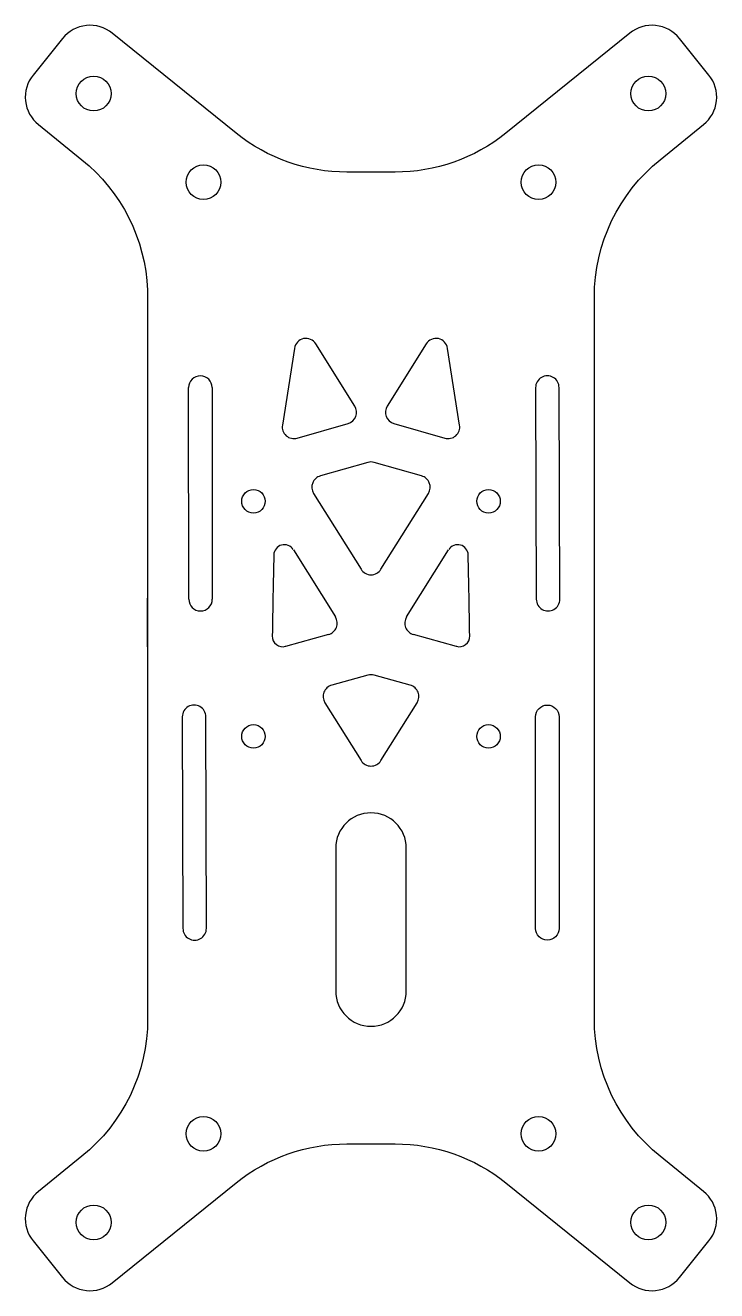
# Model space of a CAD drawing. Header units: millimetres. Extents: x -29 to 29, y -62 to 45.
import ezdxf

# ---------------------------------------------------------------- set-up
doc = ezdxf.new("R2010")
doc.units = ezdxf.units.MM
doc.layers.get('0').update_dxf_attribs({"linetype": 'CONTINUOUS'})

msp = doc.modelspace()

# ---------------------------------------------------------------- linework, layer by layer
for p, q in [((-15.5, -3.33), (-15.51, 14.67)), ((-15.5, -3.33), (-15.51, 14.67)), ((-13.51, 14.67), (-13.5, -3.33)), ((-13.51, 14.67), (-13.5, -3.33)), ((-6.6, 0.88), (-3.03, -4.84)), ((-6.6, 0.88), (-3.03, -4.84)), ((3.03, -4.84), (6.6, 0.88)), ((3.03, -4.84), (6.6, 0.88)), ((-3.61, -6.33), (-7.26, -7.34)), ((-3.61, -6.33), (-7.26, -7.34)), ((7.26, -7.34), (3.61, -6.33)), ((7.26, -7.34), (3.61, -6.33))]:
    msp.add_line(p, q)
for points in [[(-19, -39.04, -0.226862), (-24.59, -50.71), (-28.29, -53.7, 0.414214), (-28.74, -57.92), (-26.23, -61.03, 0.414214), (-22.01, -61.48), (-11.47, -52.98, -0.171259), (-2.05, -49.66), (2.05, -49.66, -0.171259), (11.47, -52.98), (22.01, -61.48, 0.414214), (26.23, -61.03), (28.74, -57.92, 0.414214), (28.29, -53.7), (24.59, -50.71, -0.226862), (19, -39.04), (19, -18.73), (19, 8.73), (19, 22.38, -0.226862), (24.59, 34.05), (28.29, 37.04, 0.414214), (28.74, 41.26), (26.23, 44.37, 0.414214), (22.01, 44.82), (11.47, 36.32, -0.171259), (2.05, 33), (-2.05, 33, -0.171259), (-11.47, 36.32), (-22.01, 44.82, 0.414214), (-26.23, 44.37), (-28.74, 41.26, 0.414214), (-28.29, 37.04), (-24.59, 34.05, -0.216419), (-19.01, 22.97), (-19.02, -7.39), (-19, -3.25)], [(-19, -39.04, -0.226862), (-24.59, -50.71), (-28.29, -53.7, 0.414214), (-28.74, -57.92), (-26.23, -61.03, 0.414214), (-22.01, -61.48), (-11.47, -52.98, -0.171259), (-2.05, -49.66), (2.05, -49.66, -0.171259), (11.47, -52.98), (22.01, -61.48, 0.414214), (26.23, -61.03), (28.74, -57.92, 0.414214), (28.29, -53.7), (24.59, -50.71, -0.226862), (19, -39.04), (19, -18.73), (19, 8.73), (19, 22.38, -0.226862), (24.59, 34.05), (28.29, 37.04, 0.414214), (28.74, 41.26), (26.23, 44.37, 0.414214), (22.01, 44.82), (11.47, 36.32, -0.171259), (2.05, 33), (-2.05, 33, -0.171259), (-11.47, 36.32), (-22.01, 44.82, 0.414214), (-26.23, 44.37), (-28.74, 41.26, 0.414214), (-28.29, 37.04), (-24.59, 34.05, -0.216419), (-19.01, 22.97), (-19.02, -7.39), (-19, -3.25)], [(-6.52, 18.01), (-7.54, 11.48, 0.548057), (-6.28, 10.37), (-1.95, 11.61, 0.49874), (-1.38, 13.1), (-4.68, 18.38, 0.694176)], [(-6.52, 18.01), (-7.54, 11.48, 0.548057), (-6.28, 10.37), (-1.95, 11.61, 0.49874), (-1.38, 13.1), (-4.68, 18.38, 0.694176)], [(7.54, 11.48), (6.52, 18.01, 0.694176), (4.68, 18.38), (1.38, 13.1, 0.49874), (1.95, 11.61), (6.28, 10.37, 0.548057)], [(7.54, 11.48), (6.52, 18.01, 0.694176), (4.68, 18.38), (1.38, 13.1, 0.49874), (1.95, 11.61), (6.28, 10.37, 0.548057)], [(16.06, -3.33), (16, 14.67, 1.001585), (14, 14.67), (14.06, -3.33, 1.001585)], [(16.06, -3.33), (16, 14.67, 1.001585), (14, 14.67), (14.06, -3.33, 1.001585)], [(4.3, 7.16), (0.28, 8.31, 0.140224), (-0.28, 8.31), (-4.3, 7.16, 0.49874), (-4.88, 5.67), (-0.85, -0.78, 0.554383), (0.85, -0.78), (4.88, 5.67, 0.49874)], [(4.3, 7.16), (0.28, 8.31, 0.140224), (-0.28, 8.31), (-4.3, 7.16, 0.49874), (-4.88, 5.67), (-0.85, -0.78, 0.554383), (0.85, -0.78), (4.88, 5.67, 0.49874)], [(3.34, -10.64), (0.27, -9.79, 0.135658), (-0.27, -9.79), (-3.34, -10.64, 0.501541), (-3.92, -12.14), (-0.85, -17.05, 0.554383), (0.85, -17.05), (3.92, -12.14, 0.501541)], [(3.34, -10.64), (0.27, -9.79, 0.135658), (-0.27, -9.79), (-3.34, -10.64, 0.501541), (-3.92, -12.14), (-0.85, -17.05, 0.554383), (0.85, -17.05), (3.92, -12.14, 0.501541)], [(-16.05, -13.33), (-16, -31.33, 1.001528), (-14, -31.33), (-14.05, -13.33, 1.001528)], [(-16.05, -13.33), (-16, -31.33, 1.001528), (-14, -31.33), (-14.05, -13.33, 1.001528)], [(14, -13.33, -1), (16, -13.33), (16, -31.33, -1), (14, -31.33)], [(14, -13.33, -1), (16, -13.33), (16, -31.33, -1), (14, -31.33)], [(-3, -24.5), (-3, -36.66, 1), (3, -36.66), (3, -24.5, 1)], [(-3, -24.5), (-3, -36.66, 1), (3, -36.66), (3, -24.5, 1)]]:
    msp.add_lwpolyline(points, format="xyb", close=True)
for centre, radius in [((-23.59, 39.68), 1.48), ((-23.59, 39.68), 1.48), ((23.59, 39.68), 1.48), ((23.59, 39.68), 1.48), ((-14.25, 32.14), 1.48), ((-14.25, 32.14), 1.48), ((14.25, 32.14), 1.48), ((14.25, 32.14), 1.48), ((-10, 5), 1), ((-10, 5), 1), ((10, 5), 1), ((10, 5), 1), ((-10, -15), 1), ((-10, -15), 1), ((10, -15), 1), ((10, -15), 1), ((-14.25, -48.8), 1.48), ((-14.25, -48.8), 1.48), ((14.25, -48.8), 1.48), ((14.25, -48.8), 1.48), ((-23.59, -56.34), 1.48), ((-23.59, -56.34), 1.48), ((23.59, -56.34), 1.48), ((23.59, -56.34), 1.48)]:
    msp.add_circle(centre, radius)
for centre, radius, start, end in [((-14.51, 14.67), 1, 0.0469, 180.0469), ((-14.51, 14.67), 1, 0.0469, 180.0469), ((-7.37, 0.41), 0.9, 31.9935, 178.6758), ((-7.37, 0.41), 0.9, 31.9935, 178.6758), ((7.37, 0.41), 0.9, 1.323, 148.0065), ((7.37, 0.41), 0.9, 1.323, 148.0065), ((-14.5, -3.33), 1, -180, 0), ((-14.5, -3.33), 1, -180, 0), ((-3.88, -5.37), 1, -74.5391, 31.9935), ((-3.88, -5.37), 1, -74.5391, 31.9935), ((3.88, -5.37), 1, 148.0065, 254.5391), ((3.88, -5.37), 1, 148.0065, 254.5391), ((-7.5, -6.47), 0.9, 179.1356, 285.4609), ((-7.5, -6.47), 0.9, 179.1356, 285.4609), ((7.5, -6.47), 0.9, -105.4609, 0.8633), ((7.5, -6.47), 0.9, -105.4609, 0.8633)]:
    msp.add_arc(centre, radius, start, end)
for start_param, end_param in [(4.477848, 4.55771), (4.477848, 4.55771), (1.725475, 1.805337), (1.725475, 1.805337)]:
    msp.add_ellipse((0, -20), major_axis=(0, -87.9), ratio=0.096702, start_param=start_param, end_param=end_param)

doc.saveas('drawing.dxf')
